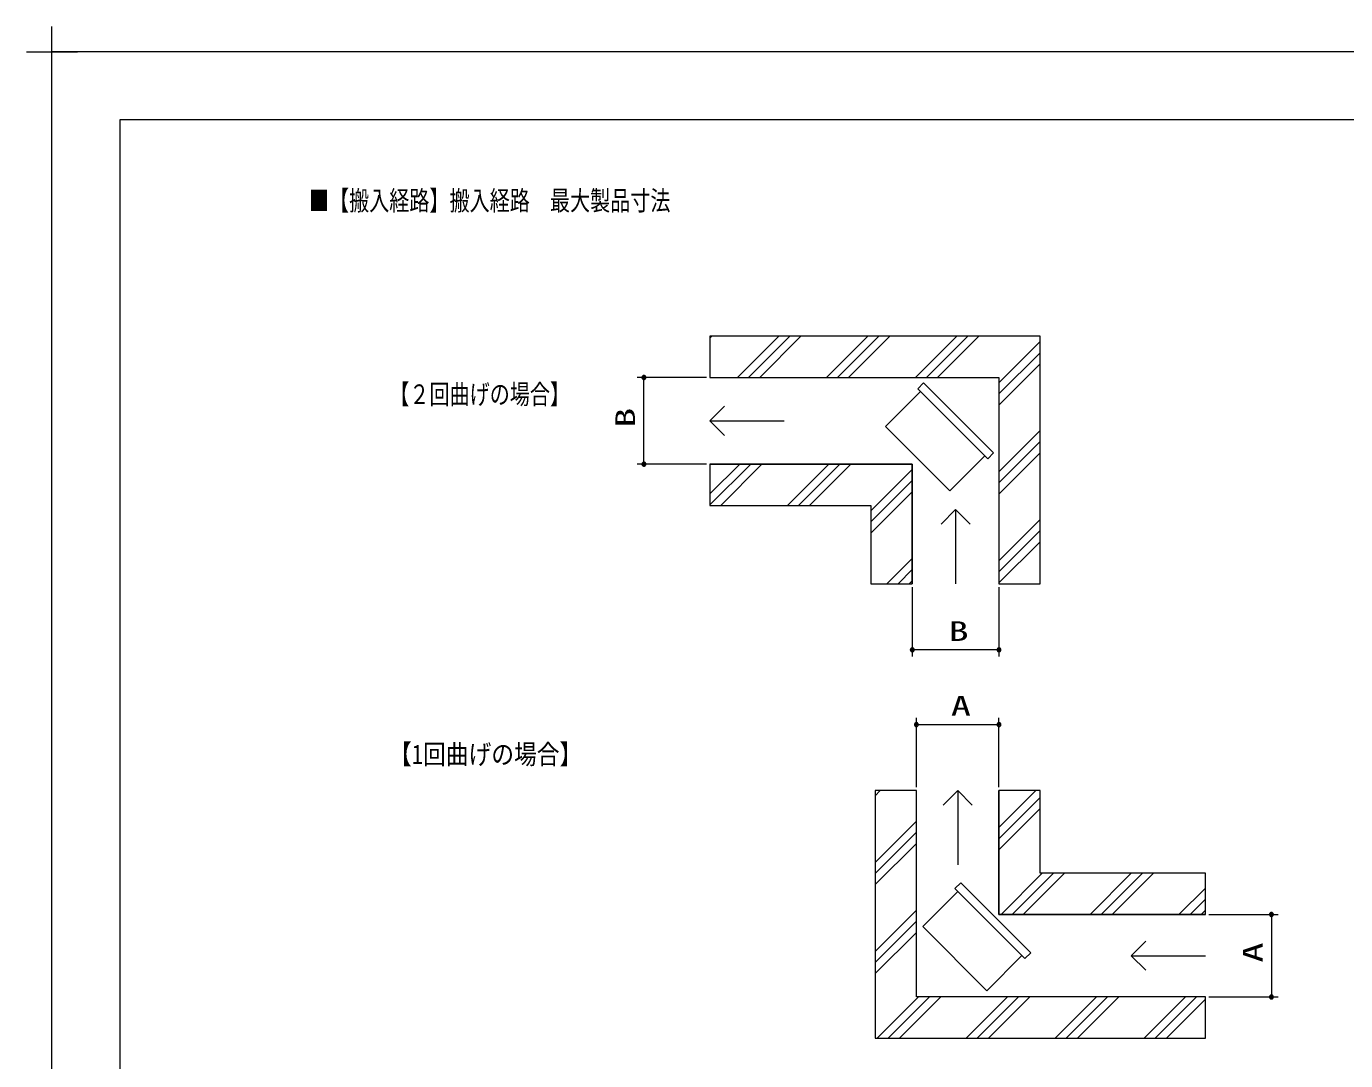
# Model space of a CAD drawing. Units: millimetres on the paper. Extents: x -305 to 305, y -152 to 152.
# Drawn here: x -304.8 to -110.6, y 0 to 152.3 of the extents above; entities that cross this region are included whole.
import ezdxf
from ezdxf.enums import TextEntityAlignment as Align

# ---------------------------------------------------------------- set-up
doc = ezdxf.new("R2010")
doc.units = ezdxf.units.MM
for name, color, linetype, lineweight in [('0-0_PV', 7, 'Continuous', 9), ('0-1_0', 7, 'Continuous', 9), ('0-2_1図面枠', 7, 'Continuous', 9), ('0-3_図面枠', 3, 'Continuous', 9), ('0-4_DEFPOINTS', 7, 'Continuous', 9)]:
    doc.layers.add(name, color=color, linetype=linetype, lineweight=lineweight)
doc.styles.add('ＭＳ ゴシック', font='')
doc.styles.get('ＭＳ ゴシック').set_extended_font_data('MS Gothic')

# ---------------------------------------------------------------- blocks, each defined once
blk = doc.blocks.new('_DOTSMALL')
at = {"layer": '0-1_0'}
for p, q in [((0.0746, 0.1), (-0.0746, 0.1)), ((0.1223, -0.0248), (-0.1223, -0.0248))]:
    blk.add_line(p, q, dxfattribs=at)
for points in [[(0.125, 0), (0.124, 0.0157), (0.1211, 0.0311), (0.1162, 0.046), (0.1095, 0.0602), (0.1011, 0.0735), (0.0911, 0.0856), (0.0797, 0.0963), (0.067, 0.1055), (0.0532, 0.1131), (0.0386, 0.1189), (0.0234, 0.1228), (0.0078, 0.1248), (-0.0078, 0.1248), (-0.0234, 0.1228), (-0.0386, 0.1189), (-0.0532, 0.1131), (-0.067, 0.1055), (-0.0797, 0.0963), (-0.0911, 0.0856), (-0.1011, 0.0735), (-0.1095, 0.0602), (-0.1162, 0.046), (-0.1211, 0.0311), (-0.124, 0.0157), (-0.125, 0), (0, 0)], [(-0.125, 0), (-0.124, -0.0157), (-0.1211, -0.0311), (-0.1162, -0.046), (-0.1095, -0.0602), (-0.1011, -0.0735), (-0.0911, -0.0856), (-0.0797, -0.0963), (-0.067, -0.1055), (-0.0532, -0.1131), (-0.0386, -0.1189), (-0.0234, -0.1228), (-0.0078, -0.1248), (0.0078, -0.1248), (0.0234, -0.1228), (0.0386, -0.1189), (0.0532, -0.1131), (0.067, -0.1055), (0.0797, -0.0963), (0.0911, -0.0856), (0.1011, -0.0735), (0.1095, -0.0602), (0.1162, -0.046), (0.1211, -0.0311), (0.124, -0.0157), (0.125, 0), (0, 0)]]:
    blk.add_lwpolyline(points, close=True, dxfattribs=at)
blk = doc.blocks.new('グループ-6')
at = {"layer": '0-2_1図面枠'}
for p, q in [((-4200, 2895), (-4200, 3045)), ((-4275, 2970), (-4125, 2970))]:
    blk.add_line(p, q, dxfattribs=at)

msp = doc.modelspace()

# ---------------------------------------------------------------- linework, layer by layer
at = {"layer": '0-0_PV'}
for p, q in [((-204.178, 106.35), (-203.883, 106.644)), ((-200.139, 100.569), (-194.064, 106.644)), ((-198.502, 100.569), (-192.427, 106.644)), ((-196.865, 100.569), (-190.79, 106.644)), ((-187.045, 100.569), (-180.97, 106.644)), ((-185.409, 100.569), (-179.334, 106.644)), ((-183.772, 100.569), (-177.697, 106.644)), ((-173.952, 100.569), (-167.877, 106.644)), ((-172.315, 100.569), (-166.24, 106.644)), ((-170.679, 100.569), (-164.604, 106.644)), ((-161.653, 99.776), (-155.578, 105.851)), ((-161.653, 98.139), (-155.578, 104.214)), ((-161.653, 96.502), (-155.578, 102.577)), ((-204.678, 100.569), (-214.898, 100.569)), ((-213.898, 87.812), (-213.898, 100.569)), ((-204.178, 100.569), (-161.653, 100.569)), ((-173.616, 98.915), (-172.757, 99.775)), ((-172.757, 99.775), (-162.447, 89.465)), ((-161.653, 100.569), (-161.653, 70.194)), ((-178.341, 93.331), (-173.186, 98.486)), ((-204.178, 94.191), (-202.03, 96.338)), ((-204.178, 94.191), (-202.03, 92.043)), ((-204.178, 94.191), (-193.243, 94.191)), ((-178.341, 93.331), (-168.891, 83.881)), ((-161.653, 86.682), (-155.578, 92.757)), ((-161.653, 85.046), (-155.578, 91.121)), ((-161.653, 83.409), (-155.578, 89.484)), ((-204.678, 87.812), (-214.898, 87.812)), ((-204.178, 81.8), (-198.166, 87.812)), ((-204.178, 83.437), (-199.803, 87.812)), ((-204.178, 87.812), (-174.41, 87.812)), ((-202.605, 81.737), (-196.53, 87.812)), ((-192.785, 81.737), (-186.71, 87.812)), ((-191.148, 81.737), (-185.073, 87.812)), ((-189.511, 81.737), (-183.436, 87.812)), ((-174.41, 87.812), (-174.41, 70.194)), ((-168.891, 83.881), (-163.736, 89.035)), ((-180.485, 80.943), (-174.41, 87.018)), ((-180.485, 79.307), (-174.41, 85.382)), ((-180.485, 77.67), (-174.41, 83.745)), ((-168.031, 81.129), (-170.179, 78.981)), ((-168.031, 81.129), (-168.031, 70.194)), ((-168.031, 81.129), (-165.883, 78.981)), ((-161.653, 73.589), (-155.578, 79.664)), ((-161.653, 71.953), (-155.578, 78.028)), ((-161.653, 70.316), (-155.578, 76.391)), ((-178.141, 70.194), (-174.41, 73.925)), ((-176.504, 70.194), (-174.41, 72.288)), ((-174.867, 70.194), (-174.41, 70.652)), ((-174.41, 69.694), (-174.41, 59.474)), ((-161.653, 69.694), (-161.653, 59.474)), ((-161.653, 60.474), (-174.41, 60.474)), ((-173.803, 40.244), (-173.803, 50.464)), ((-173.803, 49.464), (-161.653, 49.464)), ((-161.653, 40.244), (-161.653, 50.464)), ((-179.878, 38.998), (-179.131, 39.744)), ((-173.803, 9.369), (-173.803, 39.744)), ((-167.728, 39.744), (-169.875, 37.596)), ((-167.728, 39.744), (-165.58, 37.596)), ((-167.728, 39.744), (-167.728, 28.809)), ((-161.653, 34.31), (-156.218, 39.744)), ((-161.653, 21.519), (-161.653, 39.744)), ((-161.653, 32.673), (-155.578, 38.748)), ((-161.653, 31.036), (-155.578, 37.111)), ((-179.878, 29.178), (-173.803, 35.253)), ((-179.878, 27.541), (-173.803, 33.616)), ((-179.878, 25.905), (-173.803, 31.98)), ((-161.35, 21.519), (-155.275, 27.594)), ((-159.713, 21.519), (-153.638, 27.594)), ((-158.076, 21.519), (-152.001, 27.594)), ((-148.256, 21.519), (-142.181, 27.594)), ((-146.62, 21.519), (-140.545, 27.594)), ((-144.983, 21.519), (-138.908, 27.594)), ((-168.148, 25.333), (-167.289, 26.192)), ((-168.148, 25.333), (-157.839, 15.023)), ((-167.289, 26.192), (-156.98, 15.883)), ((-135.163, 21.519), (-131.278, 25.405)), ((-172.874, 19.749), (-167.719, 24.903)), ((-133.527, 21.519), (-131.278, 23.768)), ((-179.878, 16.085), (-173.803, 22.16)), ((-131.278, 21.519), (-161.653, 21.519)), ((-131.89, 21.519), (-131.278, 22.132)), ((-130.778, 21.519), (-120.558, 21.519)), ((-121.558, 21.519), (-121.558, 9.369)), ((-179.878, 14.448), (-173.803, 20.523)), ((-172.874, 19.749), (-163.423, 10.298)), ((-179.878, 12.811), (-173.803, 18.886)), ((-142.213, 15.444), (-140.065, 17.592)), ((-157.839, 15.023), (-156.98, 15.883)), ((-163.423, 10.298), (-158.268, 15.453)), ((-142.213, 15.444), (-140.065, 13.296)), ((-142.213, 15.444), (-131.278, 15.444)), ((-179.575, 3.294), (-173.5, 9.369)), ((-177.938, 3.294), (-171.863, 9.369)), ((-176.301, 3.294), (-170.226, 9.369)), ((-131.278, 9.369), (-173.803, 9.369)), ((-166.481, 3.294), (-160.406, 9.369)), ((-164.845, 3.294), (-158.77, 9.369)), ((-163.208, 3.294), (-157.133, 9.369)), ((-153.388, 3.294), (-147.313, 9.369)), ((-151.752, 3.294), (-145.677, 9.369)), ((-150.115, 3.294), (-144.04, 9.369)), ((-140.295, 3.294), (-134.22, 9.369)), ((-138.658, 3.294), (-132.583, 9.369)), ((-137.022, 3.294), (-131.278, 9.038)), ((-130.778, 9.369), (-120.558, 9.369))]:
    msp.add_line(p, q, dxfattribs=at)
for points in [[(-204.178, 106.644), (-204.178, 100.569), (-161.653, 100.569), (-161.653, 70.194), (-155.578, 70.194), (-155.578, 106.644)], [(-204.178, 87.812), (-204.178, 81.737), (-180.485, 81.737), (-180.485, 70.194), (-174.41, 70.194), (-174.41, 87.812)], [(-179.878, 39.744), (-179.878, 3.294), (-131.278, 3.294), (-131.278, 9.369), (-173.803, 9.369), (-173.803, 39.744)], [(-155.578, 27.594), (-155.578, 39.744), (-161.653, 39.744), (-161.653, 21.519), (-131.278, 21.519), (-131.278, 27.594)]]:
    msp.add_lwpolyline(points, close=True, dxfattribs=at)
msp.add_lwpolyline([(-173.616, 98.915), (-163.306, 88.606), (-162.447, 89.465)], dxfattribs=at)
at = {"layer": '0-3_図面枠'}
msp.add_lwpolyline([(-291.017, -138.498), (108.983, -138.498), (108.983, 138.502), (-291.017, 138.502)], close=True, dxfattribs=at)
at = {"layer": '0-4_DEFPOINTS'}
for p in [(118.983, 148.502), (-301.017, -148.498)]:
    msp.add_line(p, (-301.017, 148.502), dxfattribs=at)

# ---------------------------------------------------------------- block references
at = {"layer": '0-0_PV', "xscale": 2.32, "yscale": 2.32}
for p, rotation in [((-213.898, 100.569), 90), ((-213.898, 87.812), 270), ((-174.41, 60.474), 180), ((-173.803, 49.464), 180), ((-121.558, 21.519), 90), ((-121.558, 9.369), 270)]:
    msp.add_blockref('_DOTSMALL', p, dxfattribs=dict(at, rotation=rotation))
for p in [(-161.653, 60.474), (-161.653, 49.464)]:
    msp.add_blockref('_DOTSMALL', p, dxfattribs=at)
at = {"layer": '0-2_1図面枠', "xscale": 0.05, "yscale": 0.05}
msp.add_blockref('グループ-6', (-91.017, 0.002), dxfattribs=at)
msp.add_blockref('グループ-6', (-91.017, 0.002), dxfattribs=at)

# ---------------------------------------------------------------- texts
at = {"layer": '0-0_PV', "style": 'ＭＳ ゴシック'}
for s, height, width, p in [('■【搬入経路】搬入経路\u3000最大製品寸法', 2.889, 0.75, (-263.191, 124.298)), ('【２回曲げの場合】', 2.889, 0.75, (-251.367, 95.785)), ('B', 2.889, 1.5, (-169.068, 60.919)), ('A', 2.889, 1.5, (-168.728, 49.909)), ('【1回曲げの場合】', 2.886, 0.85, (-251.41, 42.785))]:
    msp.add_text(s, height=height, dxfattribs=dict(at, width=width)).set_placement(p, align=Align.BOTTOM_LEFT)
at = {"layer": '0-0_PV', "style": 'ＭＳ ゴシック', "width": 1.5}
for s, p in [('B', (-214.342, 93.154)), ('A', (-122.002, 14.444))]:
    msp.add_text(s, height=2.889, rotation=90, dxfattribs=at).set_placement(p, align=Align.BOTTOM_LEFT)

doc.saveas('drawing.dxf')
